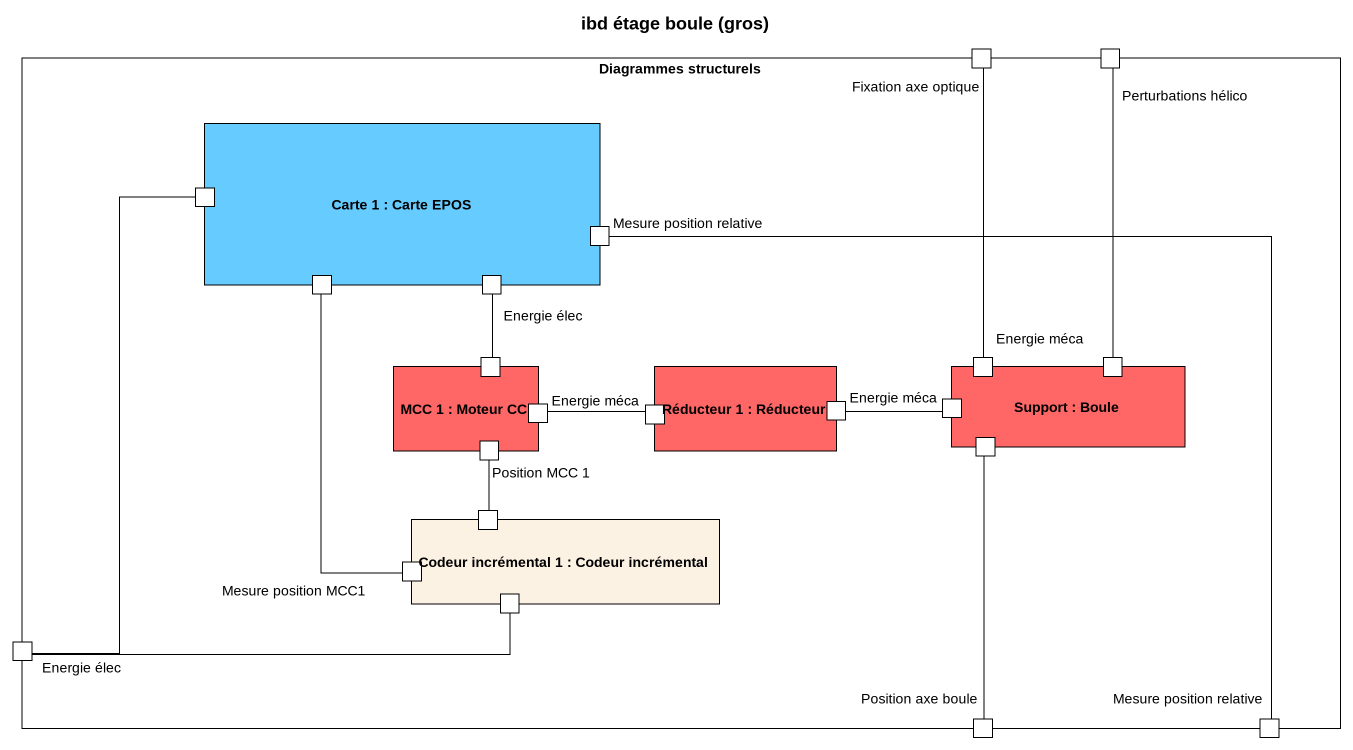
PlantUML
@startuml
title ibd étage boule (gros)
rectangle "Diagrammes structurels" as Diagrammes_structurels {
  port "Fixation axe optique" as Fixation_axe_optique
  port "Perturbations hélico" as Perturbations_hélico
  rectangle "Carte 1 : Carte EPOS" as Carte_1 #66CCFF {
    port " " as port1
    port "Mesure position relative" as Mesure_position_relative
    port " " as port2
    port "Energie élec" as Energie_élec
  }
  rectangle "MCC 1 : Moteur CC" as MCC_1 #FF6666 {
    port " " as port3
    port "Energie méca" as Energie_méca_2
    port "Position MCC 1" as Position_MCC_1
  }
  rectangle "Réducteur 1 : Réducteur" as Réducteur_1 #FF6666 {
    port " " as port5
    port "Energie méca" as Energie_méca_3
  }
  rectangle "Support : Boule" as Support #FF6666 {
    port "Energie méca" as Energie_méca
    port " " as port4
    port " " as port6
    port " " as port7
  }
  rectangle "Codeur incrémental 1 : Codeur incrémental" as Codeur_incrémental_1 {
    port " " as port8
    port "Mesure position MCC1" as Mesure_position_MCC1
    port " " as port9
  }
  port "Energie élec" as Energie_élec_2
  port "Position axe boule" as Position_axe_boule
  port "Mesure position relative" as Mesure_position_relative_2
}
Energie_élec -- port3
Energie_méca -up- Fixation_axe_optique
port4 -up- Perturbations_hélico
Energie_méca_2 -right- port5
Energie_méca_3 -right- port6
Position_MCC_1 -- port8
port7 -- Position_axe_boule
Mesure_position_MCC1 -up- port2
Energie_élec_2 -up- port1
Energie_élec_2 -right- port9
Mesure_position_relative_2 -up- Mesure_position_relative
@enduml
